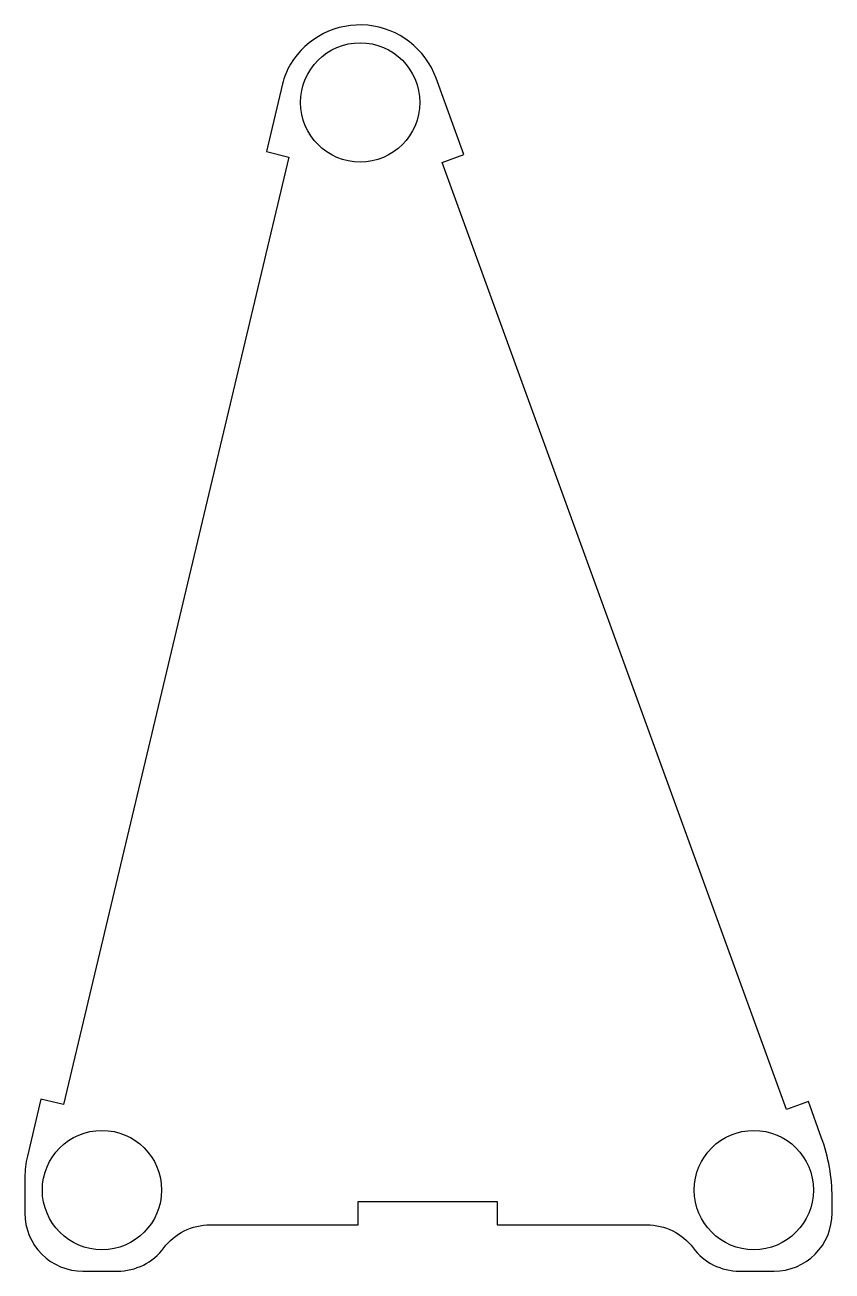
# Model space of a CAD drawing. Header units: millimetres. Extents: x -70 to 0, y -8 to 99.
import ezdxf

# ---------------------------------------------------------------- set-up
doc = ezdxf.new("R2010")
doc.units = ezdxf.units.MM
doc.layers.get('0').update_dxf_attribs({"linetype": 'CONTINUOUS'})

msp = doc.modelspace()

# ---------------------------------------------------------------- linework, layer by layer
msp.add_lwpolyline([(-66.5, 6.06), (-68.45, 6.52), (-69.62, 1.6, 0.058476), (-69.84, -0.25), (-69.84, -3.32, 0.414214), (-64.84, -8.32), (-61.84, -8.32, 0.236068), (-57.84, -6.32, -0.236068), (-53.84, -4.32), (-41.05, -4.32), (-41.05, -2.32), (-29.05, -2.32), (-29.05, -4.32), (-16.12, -4.32, -0.236068), (-12.12, -6.32, 0.236068), (-8.12, -8.32), (-5.12, -8.32, 0.414214), (-0.12, -3.32), (-0.12, -1.96, 0.087489), (-1.03, 3.17), (-2.17, 6.32), (-4.05, 5.64), (-33.81, 87.39), (-31.93, 88.08), (-34.32, 94.65, 0.631301), (-46.9, 95.85, 0.076754), (-47.59, 94.16), (-48.98, 88.32), (-47.04, 87.85)], format="xyb", close=True)
for centre in [(-40.88, 92.56), (-63.18, -1.32), (-6.88, -1.32)]:
    msp.add_circle(centre, 5.15)

doc.saveas('drawing.dxf')
